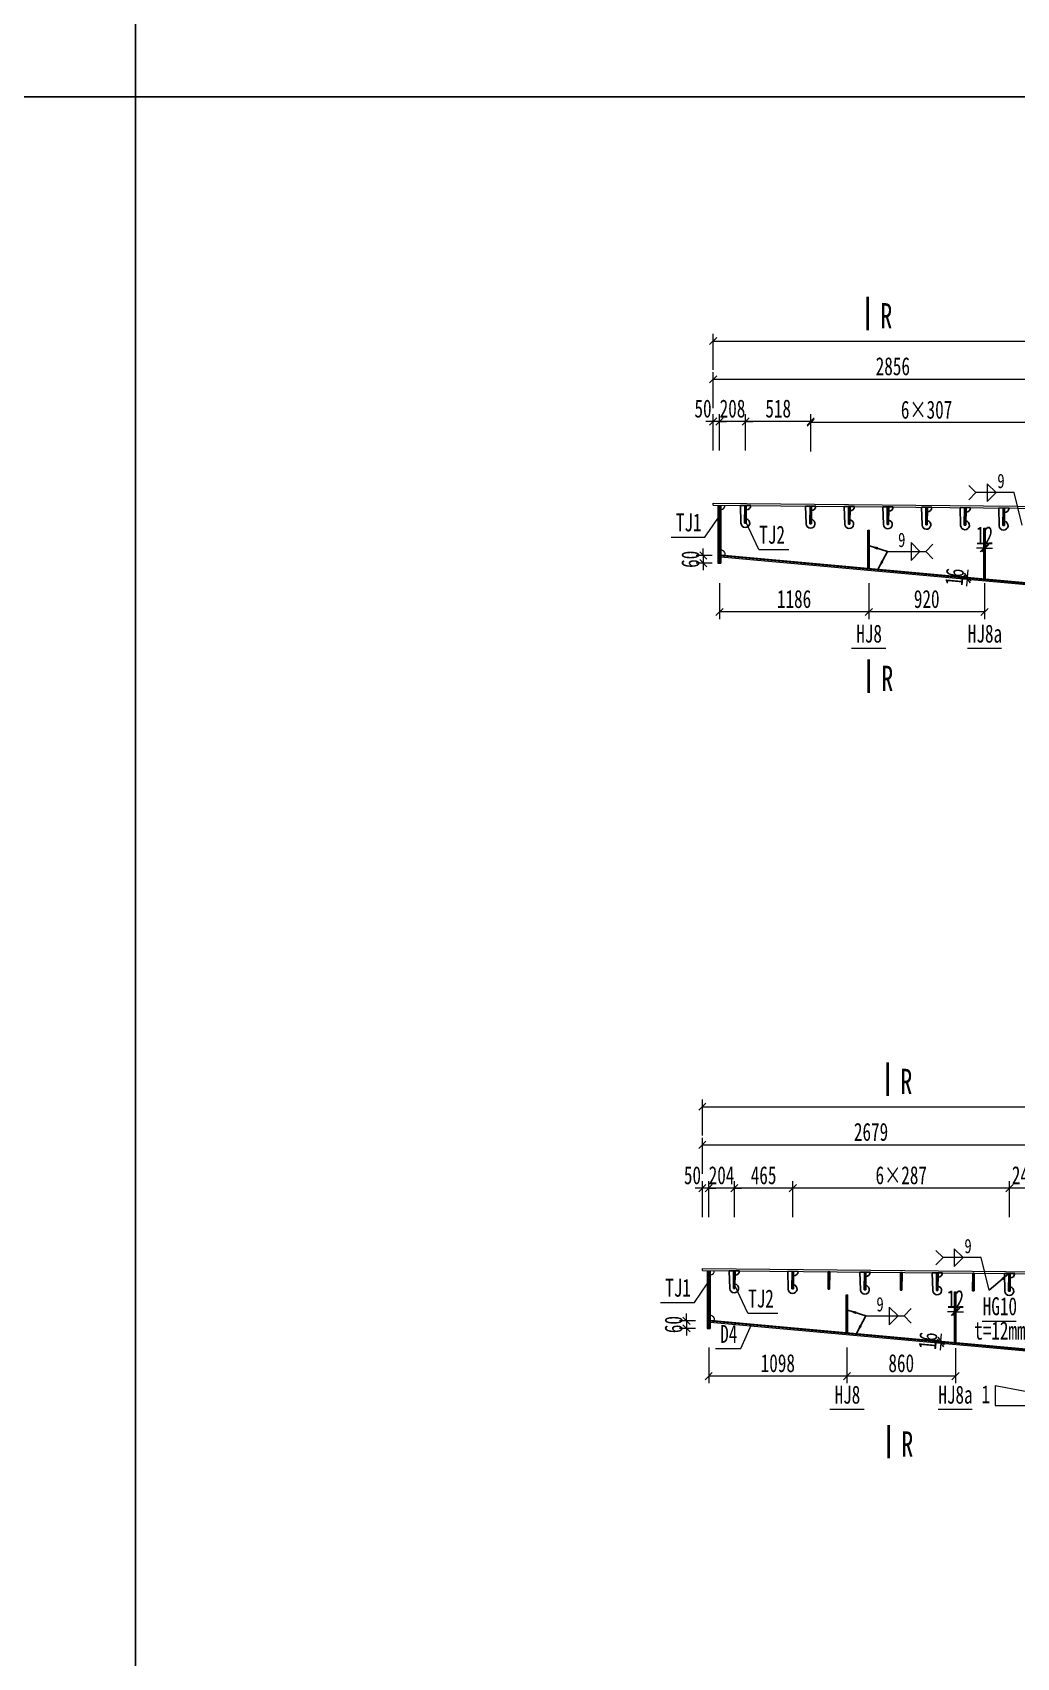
# Model space of a CAD drawing. Header units: millimetres. Extents: x -89049 to 410567, y -307459 to -100425.
# Drawn here: x 123748 to 131561, y -151024 to -138123 of the extents above; entities that cross this region are included whole.
import ezdxf
from ezdxf.enums import TextEntityAlignment as Align

# ---------------------------------------------------------------- set-up
doc = ezdxf.new("R2010")
doc.units = ezdxf.units.MM
doc.layers.get('Defpoints').update_dxf_attribs({"color": 8})
for name, color, linetype, lineweight in [('Dim', 4, 'Continuous', 15), ('文字', 7, 'Continuous', 15), ('粗线', 3, 'Continuous', 35), ('细实线', 4, 'Continuous', 15), ('钢板粗线', 1, 'Continuous', 25), ('钢板细线', 6, 'Continuous', 15)]:
    doc.layers.add(name, color=color, linetype=linetype, lineweight=lineweight)
doc.layers.add('Text', color=4, linetype='Continuous')
doc.styles.add('111', font='', dxfattribs={"width": 0.7})
doc.styles.add('BM_Dim', font='', dxfattribs={"width": 0.85})
doc.styles.add('SMEDI', font='', dxfattribs={"width": 0.75})
doc.styles.get("Standard").update_dxf_attribs({"font": ''})
doc.styles.get('111').set_extended_font_data('仿宋_GB2312')
doc.styles.get('BM_Dim').set_extended_font_data('仿宋_GB2312')
doc.styles.get('SMEDI').set_extended_font_data('仿宋_GB2312')
doc.styles.get('Standard').set_extended_font_data('仿宋_GB2312')
doc.dimstyles.new('200', dxfattribs={"dimscale": 0, "dimtxt": 2.5, "dimasz": 1, "dimexe": 1, "dimexo": 1, "dimgap": 0.6, "dimtad": 1, "dimdec": 0, "dimdsep": 46, "dimtxsty": '111', "dimblk": 'OBLIQUE', "dimcen": 0, "dimclrd": 4, "dimclre": 4, "dimclrt": 4, "dimadec": 1, "dimazin": 2, "dimtfac": 1, "dimtdec": 0, "dimtix": 1, "dimtmove": 2, "dimatfit": 3, "dimfxl": 4, "dimfxlon": 1, "dimtolj": 1, "dimlwd": -1, "dimlwe": -1, "dimarcsym": 0})
doc.dimstyles.new('MSteel_1.0_1.0', dxfattribs={"dimtxt": 3, "dimasz": 1.2, "dimexe": 1, "dimexo": 1, "dimgap": 1, "dimtad": 3, "dimtoh": 1, "dimdec": 0, "dimzin": 0, "dimdsep": 46, "dimtxsty": 'Standard', "dimblk": 'ARCHTICK', "dimcen": 0.09, "dimclrd": 3, "dimclre": 3, "dimadec": 0, "dimazin": 0, "dimtfac": 1, "dimtdec": 4, "dimtofl": 0, "dimtmove": 0, "dimatfit": 3, "dimfxl": 1, "dimtolj": 1, "dimtzin": 0, "dimarcsym": 0})

# ---------------------------------------------------------------- blocks, each defined once
blk = doc.blocks.new('_Oblique')
at = {"color": 0, "linetype": 'ByBlock', "lineweight": -2}
blk.add_line((-0.5, -0.5), (0.5, 0.5), dxfattribs=at)
blk = doc.blocks.new('*D3224')
at = {"layer": 'Defpoints', "color": 0, "transparency": 16777216}
for p in [(132007, -140876), (129152, -141867), (132007, -141852)]:
    blk.add_point(p, dxfattribs=at)
at = {"layer": '细实线', "color": 4, "transparency": 16777216}
for p, q in [((129152, -141104), (129152, -140819)), ((129152, -140876), (132007, -140876)), ((132007, -141104), (132007, -140819))]:
    blk.add_line(p, q, dxfattribs=at)
at = {"layer": '细实线', "color": 4, "transparency": 16777216, "xscale": 57.14285714285715, "yscale": 57.14285714285715, "zscale": 57.14285714285715, "rotation": 180}
blk.add_blockref('_Oblique', (129152, -140876), dxfattribs=at)
at = {"layer": '细实线', "color": 4, "transparency": 16777216, "xscale": 57.14285714285715, "yscale": 57.14285714285715, "zscale": 57.14285714285715}
blk.add_blockref('_Oblique', (132007, -140876), dxfattribs=at)
at = {"layer": '细实线', "color": 4, "transparency": 16777216, "insert": (130579, -140773), "char_height": 142.9, "attachment_point": 5, "style": '111'}
blk.add_mtext('\\A1;2856', dxfattribs=at)
blk = doc.blocks.new('*D3226')
at = {"layer": 'Defpoints', "color": 0, "transparency": 16777216}
for p in [(130388, -142375), (131307, -142311), (130388, -142723)]:
    blk.add_point(p, dxfattribs=at)
at = {"layer": '细实线', "color": 4, "transparency": 16777216}
for p, q in [((130388, -142494), (130388, -142780)), ((131307, -142494), (131307, -142780)), ((131307, -142723), (130388, -142723))]:
    blk.add_line(p, q, dxfattribs=at)
at = {"layer": '细实线', "color": 4, "transparency": 16777216, "xscale": 57.14285714285715, "yscale": 57.14285714285715, "zscale": 57.14285714285715, "rotation": 180}
blk.add_blockref('_Oblique', (130388, -142723), dxfattribs=at)
at = {"layer": '细实线', "color": 4, "transparency": 16777216, "xscale": 57.14285714285715, "yscale": 57.14285714285715, "zscale": 57.14285714285715}
blk.add_blockref('_Oblique', (131307, -142723), dxfattribs=at)
at = {"layer": '细实线', "color": 4, "transparency": 16777216, "insert": (130848, -142621), "char_height": 142.9, "attachment_point": 5, "style": '111'}
blk.add_mtext('\\A1;920', dxfattribs=at)
blk = doc.blocks.new('_ArchTick')
at = {"color": 0, "linetype": 'ByBlock', "const_width": 0.15}
blk.add_lwpolyline([(-0.5, -0.5), (0.5, 0.5)], dxfattribs=at)
blk = doc.blocks.new('角焊缝1')
at = {"layer": 'Dim'}
blk.add_line((-3101.17, 370.22), (-3106.48, 370.22), dxfattribs=at)
blk.add_lwpolyline([(-3107.48, 369.22), (-3106.48, 370.22), (-3107.48, 371.22)], dxfattribs=at)
blk.add_lwpolyline([(-3104.91, 371.45), (-3104.91, 368.99), (-3103.68, 370.22)], close=True, dxfattribs=at)
blk = doc.blocks.new('角焊缝2')
at = {"layer": 'Dim'}
blk.add_line((-3138.01, 370.22), (-3132.7, 370.22), dxfattribs=at)
blk.add_lwpolyline([(-3134.75, 371.45), (-3134.75, 368.99), (-3133.52, 370.22)], close=True, dxfattribs=at)
blk.add_lwpolyline([(-3131.7, 369.22), (-3132.7, 370.22), (-3131.7, 371.22)], dxfattribs=at)
blk = doc.blocks.new('*D3230')
at = {"layer": 'Defpoints', "color": 0, "transparency": 16777216}
for p in [(129202, -142275), (129074, -142335), (129202, -142335)]:
    blk.add_point(p, dxfattribs=at)
at = {"layer": '细实线', "color": 4, "transparency": 16777216}
for p, q in [((129144, -142275), (129017, -142275)), ((129074, -142275), (129074, -142218)), ((129074, -142275), (129074, -142335)), ((129144, -142335), (129017, -142335)), ((129074, -142335), (129074, -142392))]:
    blk.add_line(p, q, dxfattribs=at)
at = {"layer": '细实线', "color": 4, "transparency": 16777216, "xscale": 57.14285714285715, "yscale": 57.14285714285715, "zscale": 57.14285714285715}
for p, rotation in [((129074, -142275), 270), ((129074, -142335), 90)]:
    blk.add_blockref('_Oblique', p, dxfattribs=dict(at, rotation=rotation))
at = {"layer": '细实线', "color": 4, "transparency": 16777216, "insert": (128972, -142305), "char_height": 142.9, "attachment_point": 5, "rotation": 90, "style": '111'}
blk.add_mtext('\\A1;60', dxfattribs=at)
blk = doc.blocks.new('12-140加劲 有过焊孔')
at = {"layer": 'Defpoints'}
blk.add_line((0, 0), (0, 140), dxfattribs=at)
at = {"layer": '钢板粗线', "color": 7}
for p, q in [((-6, 0), (-6, 140)), ((-6, 140), (6, 140)), ((6, 0), (6, 140)), ((41, 0), (35, 141)), ((-41, 0), (41, 0))]:
    blk.add_line(p, q, dxfattribs=at)
for centre, start, end in [((0, 140), 2.441, 260.1291), ((-6, 0), 90, 180)]:
    blk.add_arc(centre, 35, start, end, dxfattribs=at)
blk = doc.blocks.new('*D3236')
at = {"layer": 'Defpoints', "color": 0, "transparency": 16777216}
for p in [(131170, -142462), (131201, -142465), (131203, -142449)]:
    blk.add_point(p, dxfattribs=at)
at = {"layer": '细实线', "color": 4, "transparency": 16777216}
for p, q in [((131172, -142446), (131177, -142389)), ((131170, -142462), (131114, -142457)), ((131172, -142446), (131115, -142441)), ((131170, -142462), (131165, -142519)), ((131172, -142446), (131170, -142462))]:
    blk.add_line(p, q, dxfattribs=at)
at = {"layer": '细实线', "color": 4, "transparency": 16777216, "xscale": 57.14285714285715, "yscale": 57.14285714285715, "zscale": 57.14285714285715}
for p, rotation in [((131170, -142462), 84.79551855728839), ((131172, -142446), 264.7955185572884)]:
    blk.add_blockref('_Oblique', p, dxfattribs=dict(at, rotation=rotation))
at = {"layer": '细实线', "color": 4, "transparency": 16777216, "insert": (131069, -142445), "char_height": 142.9, "attachment_point": 5, "rotation": 84.7955, "style": '111'}
blk.add_mtext('\\A1;16', dxfattribs=at)
blk = doc.blocks.new('*D3293')
at = {"layer": 'Defpoints', "color": 0, "transparency": 16777216}
for p in [(129152, -141211), (129152, -141855), (129202, -141875)]:
    blk.add_point(p, dxfattribs=at)
at = {"layer": '细实线', "color": 4, "transparency": 16777216}
for p, q in [((129152, -141211), (129094, -141211)), ((129152, -141440), (129152, -141154)), ((129202, -141211), (129152, -141211)), ((129202, -141440), (129202, -141154)), ((129202, -141211), (129259, -141211))]:
    blk.add_line(p, q, dxfattribs=at)
at = {"layer": '细实线', "color": 4, "transparency": 16777216, "xscale": 57.14285714285715, "yscale": 57.14285714285715, "zscale": 57.14285714285715}
blk.add_blockref('_Oblique', (129152, -141211), dxfattribs=at)
at = {"layer": '细实线', "color": 4, "transparency": 16777216, "xscale": 57.14285714285715, "yscale": 57.14285714285715, "zscale": 57.14285714285715, "rotation": 180}
blk.add_blockref('_Oblique', (129202, -141211), dxfattribs=at)
at = {"layer": '细实线', "color": 4, "transparency": 16777216, "insert": (129072, -141109), "char_height": 142.9, "attachment_point": 5, "style": '111'}
blk.add_mtext('\\A1;50', dxfattribs=at)
blk = doc.blocks.new('*D3294')
at = {"layer": 'Defpoints', "color": 0, "transparency": 16777216}
for p in [(129927, -141220), (131767, -141746), (129927, -141873)]:
    blk.add_point(p, dxfattribs=at)
at = {"layer": '细实线', "color": 4, "transparency": 16777216}
for p, q in [((129927, -141448), (129927, -141163)), ((131767, -141220), (129927, -141220)), ((131767, -141448), (131767, -141163))]:
    blk.add_line(p, q, dxfattribs=at)
at = {"layer": '细实线', "color": 4, "transparency": 16777216, "xscale": 57.14285714285715, "yscale": 57.14285714285715, "zscale": 57.14285714285715, "rotation": 180}
blk.add_blockref('_Oblique', (129927, -141220), dxfattribs=at)
at = {"layer": '细实线', "color": 4, "transparency": 16777216, "xscale": 57.14285714285715, "yscale": 57.14285714285715, "zscale": 57.14285714285715}
blk.add_blockref('_Oblique', (131767, -141220), dxfattribs=at)
at = {"layer": '细实线', "color": 4, "transparency": 16777216, "insert": (130847, -141118), "char_height": 142.9, "attachment_point": 5, "style": '111'}
blk.add_mtext('\\A1;6×307', dxfattribs=at)
blk = doc.blocks.new('*D3295')
at = {"layer": 'Defpoints', "color": 0, "transparency": 16777216}
for p in [(129202, -141211), (129410, -141580), (129202, -141911)]:
    blk.add_point(p, dxfattribs=at)
at = {"layer": '细实线', "color": 4, "transparency": 16777216}
for p, q in [((129202, -141211), (129144, -141211)), ((129202, -141440), (129202, -141154)), ((129410, -141211), (129202, -141211)), ((129410, -141440), (129410, -141154)), ((129410, -141211), (129467, -141211))]:
    blk.add_line(p, q, dxfattribs=at)
at = {"layer": '细实线', "color": 4, "transparency": 16777216, "xscale": 57.14285714285715, "yscale": 57.14285714285715, "zscale": 57.14285714285715}
blk.add_blockref('_Oblique', (129202, -141211), dxfattribs=at)
at = {"layer": '细实线', "color": 4, "transparency": 16777216, "xscale": 57.14285714285715, "yscale": 57.14285714285715, "zscale": 57.14285714285715, "rotation": 180}
blk.add_blockref('_Oblique', (129410, -141211), dxfattribs=at)
at = {"layer": '细实线', "color": 4, "transparency": 16777216, "insert": (129306, -141109), "char_height": 142.9, "attachment_point": 5, "style": '111'}
blk.add_mtext('\\A1;208', dxfattribs=at)
blk = doc.blocks.new('*D3298')
at = {"layer": 'Defpoints', "color": 0, "transparency": 16777216}
for p in [(129410, -141211), (129927, -141646), (129410, -141911)]:
    blk.add_point(p, dxfattribs=at)
at = {"layer": '细实线', "color": 4, "transparency": 16777216}
for p, q in [((129410, -141440), (129410, -141154)), ((129927, -141211), (129410, -141211)), ((129927, -141440), (129927, -141154))]:
    blk.add_line(p, q, dxfattribs=at)
at = {"layer": '细实线', "color": 4, "transparency": 16777216, "xscale": 57.14285714285715, "yscale": 57.14285714285715, "zscale": 57.14285714285715, "rotation": 180}
blk.add_blockref('_Oblique', (129410, -141211), dxfattribs=at)
at = {"layer": '细实线', "color": 4, "transparency": 16777216, "xscale": 57.14285714285715, "yscale": 57.14285714285715, "zscale": 57.14285714285715}
blk.add_blockref('_Oblique', (129927, -141211), dxfattribs=at)
at = {"layer": '细实线', "color": 4, "transparency": 16777216, "insert": (129669, -141109), "char_height": 142.9, "attachment_point": 5, "style": '111'}
blk.add_mtext('\\A1;518', dxfattribs=at)
blk = doc.blocks.new('*D3299')
at = {"layer": 'Defpoints', "color": 0, "transparency": 16777216}
for p in [(131301, -142249), (131313, -142216), (131313, -142249)]:
    blk.add_point(p, dxfattribs=at)
at = {"layer": '细实线', "color": 4, "transparency": 16777216}
for p, q in [((131301, -142216), (131301, -142159)), ((131313, -142216), (131313, -142159)), ((131301, -142216), (131244, -142216)), ((131301, -142216), (131313, -142216)), ((131313, -142216), (131371, -142216))]:
    blk.add_line(p, q, dxfattribs=at)
at = {"layer": '细实线', "color": 4, "transparency": 16777216, "xscale": 57.14285714285715, "yscale": 57.14285714285715, "zscale": 57.14285714285715}
blk.add_blockref('_Oblique', (131301, -142216), dxfattribs=at)
at = {"layer": '细实线', "color": 4, "transparency": 16777216, "xscale": 57.14285714285715, "yscale": 57.14285714285715, "zscale": 57.14285714285715, "rotation": 180}
blk.add_blockref('_Oblique', (131313, -142216), dxfattribs=at)
at = {"layer": '细实线', "color": 4, "transparency": 16777216, "insert": (131307, -142115), "char_height": 142.9, "attachment_point": 5, "style": '111'}
blk.add_mtext('\\A1;12', dxfattribs=at)
blk = doc.blocks.new('*D3300')
at = {"layer": 'Defpoints', "color": 0, "transparency": 16777216}
for p in [(129202, -142327), (130388, -142311), (129202, -142723)]:
    blk.add_point(p, dxfattribs=at)
at = {"layer": '细实线', "color": 4, "transparency": 16777216}
for p, q in [((129202, -142494), (129202, -142780)), ((130388, -142494), (130388, -142780)), ((130388, -142723), (129202, -142723))]:
    blk.add_line(p, q, dxfattribs=at)
at = {"layer": '细实线', "color": 4, "transparency": 16777216, "xscale": 57.14285714285715, "yscale": 57.14285714285715, "zscale": 57.14285714285715, "rotation": 180}
blk.add_blockref('_Oblique', (129202, -142723), dxfattribs=at)
at = {"layer": '细实线', "color": 4, "transparency": 16777216, "xscale": 57.14285714285715, "yscale": 57.14285714285715, "zscale": 57.14285714285715}
blk.add_blockref('_Oblique', (130388, -142723), dxfattribs=at)
at = {"layer": '细实线', "color": 4, "transparency": 16777216, "insert": (129795, -142621), "char_height": 142.9, "attachment_point": 5, "style": '111'}
blk.add_mtext('\\A1;1186', dxfattribs=at)
blk = doc.blocks.new('*D3301')
at = {"layer": 'Defpoints', "color": 0, "transparency": 16777216}
for p in [(141404, -140572), (141404, -141573), (129152, -141867)]:
    blk.add_point(p, dxfattribs=at)
at = {"layer": '细实线', "color": 4, "transparency": 16777216}
for p, q in [((129152, -140801), (129152, -140515)), ((129152, -140572), (141404, -140572)), ((141404, -140801), (141404, -140515))]:
    blk.add_line(p, q, dxfattribs=at)
at = {"layer": '细实线', "color": 4, "transparency": 16777216, "xscale": 57.14285714285715, "yscale": 57.14285714285715, "zscale": 57.14285714285715, "rotation": 180}
blk.add_blockref('_Oblique', (129152, -140572), dxfattribs=at)
at = {"layer": '细实线', "color": 4, "transparency": 16777216, "xscale": 57.14285714285715, "yscale": 57.14285714285715, "zscale": 57.14285714285715}
blk.add_blockref('_Oblique', (141404, -140572), dxfattribs=at)
at = {"layer": '细实线', "color": 4, "transparency": 16777216, "insert": (135278, -140471), "char_height": 142.9, "attachment_point": 5, "style": '111'}
blk.add_mtext('\\A1;12252', dxfattribs=at)
blk = doc.blocks.new('*D3307')
at = {"layer": 'Defpoints', "color": 0, "transparency": 16777216}
for p in [(131746, -146954), (129067, -147942), (131746, -147962)]:
    blk.add_point(p, dxfattribs=at)
at = {"layer": '细实线', "color": 4, "transparency": 16777216}
for p, q in [((129067, -147183), (129067, -146897)), ((131746, -147183), (131746, -146897)), ((129067, -146954), (131746, -146954))]:
    blk.add_line(p, q, dxfattribs=at)
at = {"layer": '细实线', "color": 4, "transparency": 16777216, "xscale": 57.14285714285715, "yscale": 57.14285714285715, "zscale": 57.14285714285715, "rotation": 180}
blk.add_blockref('_Oblique', (129067, -146954), dxfattribs=at)
at = {"layer": '细实线', "color": 4, "transparency": 16777216, "xscale": 57.14285714285715, "yscale": 57.14285714285715, "zscale": 57.14285714285715}
blk.add_blockref('_Oblique', (131746, -146954), dxfattribs=at)
at = {"layer": '细实线', "color": 4, "transparency": 16777216, "insert": (130406, -146852), "char_height": 142.9, "attachment_point": 5, "style": '111'}
blk.add_mtext('\\A1;2679', dxfattribs=at)
blk = doc.blocks.new('*D3309')
at = {"layer": 'Defpoints', "color": 0, "transparency": 16777216}
for p in [(130215, -148426), (131076, -148511), (130215, -148790)]:
    blk.add_point(p, dxfattribs=at)
at = {"layer": '细实线', "color": 4, "transparency": 16777216}
for p, q in [((130215, -148562), (130215, -148847)), ((131076, -148568), (131076, -148847)), ((131076, -148790), (130215, -148790))]:
    blk.add_line(p, q, dxfattribs=at)
at = {"layer": '细实线', "color": 4, "transparency": 16777216, "xscale": 57.14285714285715, "yscale": 57.14285714285715, "zscale": 57.14285714285715, "rotation": 180}
blk.add_blockref('_Oblique', (130215, -148790), dxfattribs=at)
at = {"layer": '细实线', "color": 4, "transparency": 16777216, "xscale": 57.14285714285715, "yscale": 57.14285714285715, "zscale": 57.14285714285715}
blk.add_blockref('_Oblique', (131076, -148790), dxfattribs=at)
at = {"layer": '细实线', "color": 4, "transparency": 16777216, "insert": (130646, -148688), "char_height": 142.9, "attachment_point": 5, "style": '111'}
blk.add_mtext('\\A1;860', dxfattribs=at)
blk = doc.blocks.new('*D3313')
at = {"layer": 'Defpoints', "color": 0, "transparency": 16777216}
for p in [(129068, -148351), (128941, -148411), (129068, -148411)]:
    blk.add_point(p, dxfattribs=at)
at = {"layer": '细实线', "color": 4, "transparency": 16777216}
for p, q in [((129011, -148351), (128884, -148351)), ((128941, -148351), (128941, -148294)), ((128941, -148351), (128941, -148411)), ((129011, -148411), (128884, -148411)), ((128941, -148411), (128941, -148468))]:
    blk.add_line(p, q, dxfattribs=at)
at = {"layer": '细实线', "color": 4, "transparency": 16777216, "xscale": 57.14285714285715, "yscale": 57.14285714285715, "zscale": 57.14285714285715}
for p, rotation in [((128941, -148351), 270), ((128941, -148411), 90)]:
    blk.add_blockref('_Oblique', p, dxfattribs=dict(at, rotation=rotation))
at = {"layer": '细实线', "color": 4, "transparency": 16777216, "insert": (128839, -148381), "char_height": 142.9, "attachment_point": 5, "rotation": 90, "style": '111'}
blk.add_mtext('\\A1;60', dxfattribs=at)
blk = doc.blocks.new('*D3319')
at = {"layer": 'Defpoints', "color": 0, "transparency": 16777216}
for p in [(130959, -148527), (130990, -148530), (130992, -148514)]:
    blk.add_point(p, dxfattribs=at)
at = {"layer": '细实线', "color": 4, "transparency": 16777216}
for p, q in [((130961, -148512), (130966, -148455)), ((130959, -148527), (130902, -148522)), ((130961, -148512), (130904, -148506)), ((130959, -148527), (130954, -148584)), ((130961, -148512), (130959, -148527))]:
    blk.add_line(p, q, dxfattribs=at)
at = {"layer": '细实线', "color": 4, "transparency": 16777216, "xscale": 57.14285714285715, "yscale": 57.14285714285715, "zscale": 57.14285714285715}
for p, rotation in [((130959, -148527), 84.79551855728839), ((130961, -148512), 264.7955185572884)]:
    blk.add_blockref('_Oblique', p, dxfattribs=dict(at, rotation=rotation))
at = {"layer": '细实线', "color": 4, "transparency": 16777216, "insert": (130858, -148510), "char_height": 142.9, "attachment_point": 5, "rotation": 84.7955, "style": '111'}
blk.add_mtext('\\A1;16', dxfattribs=at)
blk = doc.blocks.new('*D3373')
at = {"layer": 'Defpoints', "color": 0, "transparency": 16777216}
for p in [(131506, -147298), (131506, -147978), (131746, -147965)]:
    blk.add_point(p, dxfattribs=at)
at = {"layer": '细实线', "color": 4, "transparency": 16777216}
for p, q in [((131506, -147298), (131449, -147298)), ((131506, -147527), (131506, -147241)), ((131746, -147298), (131506, -147298)), ((131746, -147527), (131746, -147241)), ((131746, -147298), (131803, -147298))]:
    blk.add_line(p, q, dxfattribs=at)
at = {"layer": '细实线', "color": 4, "transparency": 16777216, "xscale": 57.14285714285715, "yscale": 57.14285714285715, "zscale": 57.14285714285715}
blk.add_blockref('_Oblique', (131506, -147298), dxfattribs=at)
at = {"layer": '细实线', "color": 4, "transparency": 16777216, "xscale": 57.14285714285715, "yscale": 57.14285714285715, "zscale": 57.14285714285715, "rotation": 180}
blk.add_blockref('_Oblique', (131746, -147298), dxfattribs=at)
at = {"layer": '细实线', "color": 4, "transparency": 16777216, "insert": (131626, -147196), "char_height": 142.9, "attachment_point": 5, "style": '111'}
blk.add_mtext('\\A1;240', dxfattribs=at)
blk = doc.blocks.new('*D3375')
at = {"layer": 'Defpoints', "color": 0, "transparency": 16777216}
for p in [(129067, -147298), (129067, -147942), (129117, -147962)]:
    blk.add_point(p, dxfattribs=at)
at = {"layer": '细实线', "color": 4, "transparency": 16777216}
for p, q in [((129067, -147298), (129010, -147298)), ((129067, -147527), (129067, -147241)), ((129117, -147298), (129067, -147298)), ((129117, -147527), (129117, -147241)), ((129117, -147298), (129174, -147298))]:
    blk.add_line(p, q, dxfattribs=at)
at = {"layer": '细实线', "color": 4, "transparency": 16777216, "xscale": 57.14285714285715, "yscale": 57.14285714285715, "zscale": 57.14285714285715}
blk.add_blockref('_Oblique', (129067, -147298), dxfattribs=at)
at = {"layer": '细实线', "color": 4, "transparency": 16777216, "xscale": 57.14285714285715, "yscale": 57.14285714285715, "zscale": 57.14285714285715, "rotation": 180}
blk.add_blockref('_Oblique', (129117, -147298), dxfattribs=at)
at = {"layer": '细实线', "color": 4, "transparency": 16777216, "insert": (128988, -147196), "char_height": 142.9, "attachment_point": 5, "style": '111'}
blk.add_mtext('\\A1;50', dxfattribs=at)
blk = doc.blocks.new('*D3376')
at = {"layer": 'Defpoints', "color": 0, "transparency": 16777216}
for p in [(129785, -147298), (129785, -147849), (131506, -147768)]:
    blk.add_point(p, dxfattribs=at)
at = {"layer": '细实线', "color": 4, "transparency": 16777216}
for p, q in [((129785, -147527), (129785, -147241)), ((131506, -147298), (129785, -147298)), ((131506, -147527), (131506, -147241))]:
    blk.add_line(p, q, dxfattribs=at)
at = {"layer": '细实线', "color": 4, "transparency": 16777216, "xscale": 57.14285714285715, "yscale": 57.14285714285715, "zscale": 57.14285714285715, "rotation": 180}
blk.add_blockref('_Oblique', (129785, -147298), dxfattribs=at)
at = {"layer": '细实线', "color": 4, "transparency": 16777216, "xscale": 57.14285714285715, "yscale": 57.14285714285715, "zscale": 57.14285714285715}
blk.add_blockref('_Oblique', (131506, -147298), dxfattribs=at)
at = {"layer": '细实线', "color": 4, "transparency": 16777216, "insert": (130646, -147196), "char_height": 142.9, "attachment_point": 5, "style": '111'}
blk.add_mtext('\\A1;6×287', dxfattribs=at)
blk = doc.blocks.new('*D3377')
at = {"layer": 'Defpoints', "color": 0, "transparency": 16777216}
for p in [(129117, -147298), (129321, -147667), (129117, -147970)]:
    blk.add_point(p, dxfattribs=at)
at = {"layer": '细实线', "color": 4, "transparency": 16777216}
for p, q in [((129117, -147298), (129060, -147298)), ((129117, -147527), (129117, -147241)), ((129321, -147298), (129117, -147298)), ((129321, -147527), (129321, -147241)), ((129321, -147298), (129378, -147298))]:
    blk.add_line(p, q, dxfattribs=at)
at = {"layer": '细实线', "color": 4, "transparency": 16777216, "xscale": 57.14285714285715, "yscale": 57.14285714285715, "zscale": 57.14285714285715}
blk.add_blockref('_Oblique', (129117, -147298), dxfattribs=at)
at = {"layer": '细实线', "color": 4, "transparency": 16777216, "xscale": 57.14285714285715, "yscale": 57.14285714285715, "zscale": 57.14285714285715, "rotation": 180}
blk.add_blockref('_Oblique', (129321, -147298), dxfattribs=at)
at = {"layer": '细实线', "color": 4, "transparency": 16777216, "insert": (129219, -147196), "char_height": 142.9, "attachment_point": 5, "style": '111'}
blk.add_mtext('\\A1;204', dxfattribs=at)
blk = doc.blocks.new('*D3380')
at = {"layer": 'Defpoints', "color": 0, "transparency": 16777216}
for p in [(129321, -147298), (129321, -147783), (129785, -147733)]:
    blk.add_point(p, dxfattribs=at)
at = {"layer": '细实线', "color": 4, "transparency": 16777216}
for p, q in [((129321, -147527), (129321, -147241)), ((129785, -147298), (129321, -147298)), ((129785, -147527), (129785, -147241))]:
    blk.add_line(p, q, dxfattribs=at)
at = {"layer": '细实线', "color": 4, "transparency": 16777216, "xscale": 57.14285714285715, "yscale": 57.14285714285715, "zscale": 57.14285714285715, "rotation": 180}
blk.add_blockref('_Oblique', (129321, -147298), dxfattribs=at)
at = {"layer": '细实线', "color": 4, "transparency": 16777216, "xscale": 57.14285714285715, "yscale": 57.14285714285715, "zscale": 57.14285714285715}
blk.add_blockref('_Oblique', (129785, -147298), dxfattribs=at)
at = {"layer": '细实线', "color": 4, "transparency": 16777216, "insert": (129553, -147196), "char_height": 142.9, "attachment_point": 5, "style": '111'}
blk.add_mtext('\\A1;465', dxfattribs=at)
blk = doc.blocks.new('*D3381')
at = {"layer": 'Defpoints', "color": 0, "transparency": 16777216}
for p in [(131070, -148313), (131082, -148279), (131082, -148313)]:
    blk.add_point(p, dxfattribs=at)
at = {"layer": '细实线', "color": 4, "transparency": 16777216}
for p, q in [((131070, -148279), (131070, -148222)), ((131082, -148279), (131082, -148222)), ((131070, -148279), (131012, -148279)), ((131070, -148279), (131082, -148279)), ((131082, -148279), (131139, -148279))]:
    blk.add_line(p, q, dxfattribs=at)
at = {"layer": '细实线', "color": 4, "transparency": 16777216, "xscale": 57.14285714285715, "yscale": 57.14285714285715, "zscale": 57.14285714285715}
blk.add_blockref('_Oblique', (131070, -148279), dxfattribs=at)
at = {"layer": '细实线', "color": 4, "transparency": 16777216, "xscale": 57.14285714285715, "yscale": 57.14285714285715, "zscale": 57.14285714285715, "rotation": 180}
blk.add_blockref('_Oblique', (131082, -148279), dxfattribs=at)
at = {"layer": '细实线', "color": 4, "transparency": 16777216, "insert": (131076, -148178), "char_height": 142.9, "attachment_point": 5, "style": '111'}
blk.add_mtext('\\A1;12', dxfattribs=at)
blk = doc.blocks.new('*D3382')
at = {"layer": 'Defpoints', "color": 0, "transparency": 16777216}
for p in [(129117, -148404), (130215, -148378), (129117, -148790)]:
    blk.add_point(p, dxfattribs=at)
at = {"layer": '细实线', "color": 4, "transparency": 16777216}
for p, q in [((129117, -148562), (129117, -148847)), ((130215, -148562), (130215, -148847)), ((130215, -148790), (129117, -148790))]:
    blk.add_line(p, q, dxfattribs=at)
at = {"layer": '细实线', "color": 4, "transparency": 16777216, "xscale": 57.14285714285715, "yscale": 57.14285714285715, "zscale": 57.14285714285715, "rotation": 180}
blk.add_blockref('_Oblique', (129117, -148790), dxfattribs=at)
at = {"layer": '细实线', "color": 4, "transparency": 16777216, "xscale": 57.14285714285715, "yscale": 57.14285714285715, "zscale": 57.14285714285715}
blk.add_blockref('_Oblique', (130215, -148790), dxfattribs=at)
at = {"layer": '细实线', "color": 4, "transparency": 16777216, "insert": (129666, -148688), "char_height": 142.9, "attachment_point": 5, "style": '111'}
blk.add_mtext('\\A1;1098', dxfattribs=at)
blk = doc.blocks.new('*D3383')
at = {"layer": 'Defpoints', "color": 0, "transparency": 16777216}
for p in [(141563, -146651), (141563, -147652), (129067, -147942)]:
    blk.add_point(p, dxfattribs=at)
at = {"layer": '细实线', "color": 4, "transparency": 16777216}
for p, q in [((129067, -146879), (129067, -146594)), ((129067, -146651), (141563, -146651)), ((141563, -146879), (141563, -146594))]:
    blk.add_line(p, q, dxfattribs=at)
at = {"layer": '细实线', "color": 4, "transparency": 16777216, "xscale": 57.14285714285715, "yscale": 57.14285714285715, "zscale": 57.14285714285715, "rotation": 180}
blk.add_blockref('_Oblique', (129067, -146651), dxfattribs=at)
at = {"layer": '细实线', "color": 4, "transparency": 16777216, "xscale": 57.14285714285715, "yscale": 57.14285714285715, "zscale": 57.14285714285715}
blk.add_blockref('_Oblique', (141563, -146651), dxfattribs=at)
at = {"layer": '细实线', "color": 4, "transparency": 16777216, "insert": (135315, -146549), "char_height": 142.9, "attachment_point": 5, "style": '111'}
blk.add_mtext('\\A1;12496', dxfattribs=at)
blk = doc.blocks.new('12-140加劲 无过焊孔')
at = {"layer": 'Defpoints'}
blk.add_line((38947, 32077), (38947, 32217), dxfattribs=at)
at = {"layer": '钢板粗线', "color": 7}
for p, q in [((38941, 32077), (38941, 32217)), ((38941, 32217), (38953, 32217)), ((38953, 32077), (38953, 32217)), ((38941, 32077), (38953, 32077))]:
    blk.add_line(p, q, dxfattribs=at)

msp = doc.modelspace()

# ---------------------------------------------------------------- linework, layer by layer
at = {"layer": 'Defpoints'}
for p, q in [((129201.6, -141875.3), (129201.6, -142335.3)), ((130387.6, -142374.9), (130387.6, -142074.9)), ((131307.5, -142458.7), (131307.5, -142058.7)), ((129201.6, -142275.3), (132664.5, -142590.7)), ((129117.2, -147951.6), (129117.2, -148411.6)), ((130215.5, -148443.6), (130215.5, -148143.6)), ((131075.6, -148522), (131075.6, -148122)), ((129117.2, -148351.6), (132388.6, -148649.6))]:
    msp.add_line(p, q, dxfattribs=at)
for points in [[(86066.6, -113054.1), (124566.6, -113054.1), (124566.6, -138634.1), (86066.6, -138634.1)], [(86066.6, -138634.1), (124566.6, -138634.1), (124566.6, -164214.1), (86066.6, -164214.1)], [(124566.6, -138634.1), (146566.6, -138634.1), (146566.6, -153251.3), (124566.6, -153251.3)]]:
    msp.add_lwpolyline(points, close=True, dxfattribs=at)
at = {"layer": '粗线'}
for p, q in [((130380.6, -140485.7), (130380.6, -140222.4)), ((130388.2, -143364.1), (130388.2, -143100.8)), ((130539.5, -146564.4), (130539.5, -146301.1)), ((130547.2, -149442.8), (130547.2, -149179.5))]:
    msp.add_line(p, q, dxfattribs=at)
at = {"layer": '细实线', "color": 8}
msp.add_line((131605.3, -142033.9), (131542.3, -141774.8), dxfattribs=at)
at = {"layer": '细实线'}
for p, q in [((129087.4, -142128.9), (129189.6, -141981.6)), ((129515.6, -142227), (129412.1, -142007.5)), ((128818.7, -142128.9), (129087.4, -142128.9)), ((129515.6, -142227), (129753.6, -142227)), ((130252.1, -143009.6), (130523, -143009.6)), ((131172, -143009.6), (131442.9, -143009.6)), ((131343.7, -148108.4), (131280.7, -147849.3)), ((129003, -148205.2), (129105.2, -148057.9)), ((129426.9, -148291.4), (129323.4, -148071.9)), ((128734.3, -148205.2), (129003, -148205.2)), ((129426.9, -148291.4), (129664.8, -148291.4)), ((131289.5, -148352.8), (131558.3, -148352.8)), ((129370.9, -148572), (129457.6, -148381.5)), ((129171.3, -148572), (129370.9, -148572)), ((131391.6, -148864.1), (132247.1, -149024.1)), ((131391.6, -148864.1), (131391.6, -149024.1)), ((130080, -149052.2), (130350.9, -149052.2)), ((130938, -149052.2), (131208.9, -149052.2)), ((131391.6, -149024.1), (132247.1, -149024.1))]:
    msp.add_line(p, q, dxfattribs=at)
at = {"layer": '钢板细线'}
for p, q in [((129151.6, -141874.8), (129151.6, -141858.8)), ((129189.6, -141875.2), (129189.6, -142335.3)), ((129213.6, -141875.4), (129213.6, -142335.3)), ((130381.6, -142374.4), (130381.6, -142074.9)), ((130381.6, -142074.9), (130393.6, -142074.9)), ((130393.6, -142375.5), (130393.6, -142074.9)), ((131301.5, -142458.2), (131301.5, -142058.7)), ((131301.5, -142058.7), (131313.5, -142058.7)), ((131313.5, -142459.3), (131313.5, -142058.7)), ((129213.6, -142268.4), (132635.7, -142580.1)), ((129213.6, -142284.4), (132651.8, -142597.6)), ((129189.6, -142335.3), (129213.6, -142335.3)), ((129067.2, -147951.1), (129067.2, -147935.1)), ((129105.2, -147951.5), (129105.2, -148411.6)), ((129129.2, -147951.7), (129129.2, -148411.6)), ((130209.5, -148443.1), (130209.5, -148143.6)), ((130209.5, -148143.6), (130221.5, -148143.6)), ((130221.5, -148444.2), (130221.5, -148143.6)), ((131069.6, -148521.4), (131069.6, -148122)), ((131069.6, -148122), (131081.6, -148122)), ((131081.6, -148522.5), (131081.6, -148122)), ((129129.2, -148344.7), (132359.7, -148638.9)), ((129129.2, -148360.7), (132375.9, -148656.5)), ((129105.2, -148411.6), (129129.2, -148411.6))]:
    msp.add_line(p, q, dxfattribs=at)
at = {"layer": '钢板细线', "elevation": 0}
for points in [[(129151.6, -141858.8), (137203.9, -141939.4), (142042, -141866.9)], [(129151.6, -141874.8), (137204, -141955.4), (142042, -141882.9)], [(129067.2, -147935.1), (137362.9, -148018.2), (142201, -147945.6)], [(129067.2, -147951.1), (137362.9, -148034.2), (142201, -147961.6)]]:
    msp.add_lwpolyline(points, dxfattribs=at)
at = {"layer": '钢板细线'}
for centre, start, end in [((129213.6, -141875.4), 270, 359.42629), ((129213.6, -142268), 354.79552, 90), ((129129.2, -147951.7), 270, 359.42629), ((129129.2, -148344.3), 354.79552, 90)]:
    msp.add_arc(centre, 35, start, end, dxfattribs=at)

# ---------------------------------------------------------------- block references
at = {"layer": '细实线', "color": 8, "xscale": 57.1428571428572, "yscale": 57.1428571428572, "zscale": 57.1428571428572}
for name, p in [('角焊缝1', (308752.3, -162930.4)), ('角焊缝2', (309851.9, -163398.4)), ('角焊缝1', (308490.7, -169004.9)), ('角焊缝2', (309679.8, -169467.1))]:
    msp.add_blockref(name, p, dxfattribs=at)
at = {"layer": '细实线'}
for name, p, rotation in [('12-140加劲 有过焊孔', (129409.8, -141877.4), 179.4262908401), ('12-140加劲 有过焊孔', (129927.4, -141882.6), 179.4262908401), ('12-140加劲 有过焊孔', (130234.1, -141885.6), 179.4262908401), ('12-140加劲 有过焊孔', (130540.7, -141888.7), 179.4262908401), ('12-140加劲 有过焊孔', (130847.3, -141891.8), 179.4262908401), ('12-140加劲 有过焊孔', (131154, -141894.9), 179.4262908401), ('12-140加劲 有过焊孔', (131460.6, -141897.9), 179.4262908401), ('12-140加劲 有过焊孔', (129320.8, -147953.6), 179.4262908401), ('12-140加劲 有过焊孔', (129785.4, -147958.3), 179.4262908401), ('12-140加劲 无过焊孔', (90805, -179786.3), 359.4262918047068), ('12-140加劲 有过焊孔', (130358.8, -147964), 179.4262908401), ('12-140加劲 无过焊孔', (91378.5, -179792.1), 359.4262918047068), ('12-140加劲 有过焊孔', (130932.2, -147969.8), 179.4262908401), ('12-140加劲 无过焊孔', (91951.9, -179797.8), 359.4262918047068), ('12-140加劲 有过焊孔', (131505.6, -147975.5), 179.4262908401)]:
    msp.add_blockref(name, p, dxfattribs=dict(at, rotation=rotation))

# ---------------------------------------------------------------- texts
at = {"layer": 'Text', "style": 'SMEDI', "width": 0.75}
for p in [(131408.7, -141682.8), (130620.6, -142150.8), (131147.1, -147757.3), (130448.5, -148219.5)]:
    msp.add_text('9', height=114.3, dxfattribs=at).set_placement(p, align=Align.MIDDLE_LEFT)
at = {"layer": '文字', "style": 'BM_Dim', "width": 0.7}
for p in [(130527.3, -140471.4), (130535, -143349.8), (130686.2, -146550.1), (130693.9, -149428.5)]:
    msp.add_text('R', height=200, dxfattribs=at).set_placement(p, align=Align.CENTER)
for s, height, p in [('TJ1', 142.86, (128958.2, -142125.9)), ('TJ2', 142.86, (129620.5, -142224)), ('HJ8', 142.86, (130390.5, -143009)), ('HJ8a', 142.86, (131310.4, -143009)), ('TJ1', 142.86, (128873.8, -148202.2)), ('TJ2', 142.86, (129531.8, -148288.3)), ('HG10', 142.86, (131429, -148349.7)), ('t=12mm', 142.86, (131429, -148542.6)), ('D4', 142.86, (129276.2, -148568.9)), ('HJ8', 142.86, (130218.5, -149051.5)), ('HJ8a', 142.86, (131076.4, -149051.5)), ('1', 142.9, (131316.6, -149048.2))]:
    msp.add_text(s, height=height, dxfattribs=at).set_placement(p, align=Align.BOTTOM_CENTER)

# ---------------------------------------------------------------- dimensions: what is measured, and where the dimension line sits
at = {"layer": '细实线'}
for base, p1, p2, override, picture, middle in [((141403.9, -140572), (129151.6, -141866.8), (141403.9, -141572.8), {"dimscale": 57.142857, "dimtxsty": '111', "dimblk": 'Oblique'}, '*D3301', (135277.7, -140471.3)), ((132007.1309, -140875.7057), (129151.5594, -141866.8072), (132007.1309, -141851.7237), {"dimscale": 57.142857, "dimtxsty": '111', "dimblk": 'Oblique'}, '*D3224', (130579.3452, -140773.4663)), ((129201.6, -141211.1), (129409.8, -141579.8), (129201.6, -141910.8), {"dimscale": 57.142857, "dimblk": 'Oblique'}, '*D3295', (129305.7, -141108.9)), ((129409.8, -141211.1), (129927.4, -141645.5), (129409.8, -141910.8), {"dimscale": 57.142857, "dimblk": 'Oblique'}, '*D3298', (129668.6, -141108.9)), ((129201.6, -142723), (130387.6, -142311), (129201.6, -142327.2), {"dimscale": 57.142857, "dimblk": 'Oblique'}, '*D3300', (129794.6, -142620.8)), ((130387.6, -142723), (131307.5, -142311), (130387.6, -142374.9), {"dimscale": 57.142857, "dimblk": 'Oblique'}, '*D3226', (130847.5, -142620.8)), ((141562.9, -146650.8), (129067.2, -147942.1), (141562.9, -147651.5), {"dimscale": 57.142857, "dimtxsty": '111', "dimblk": 'Oblique'}, '*D3383', (135315, -146548.5)), ((131745.6543, -146954.4377), (129067.1513, -147942.1245), (131745.6543, -147961.9228), {"dimscale": 57.142857, "dimtxsty": '111', "dimblk": 'Oblique'}, '*D3307', (130406.4028, -146852.1983)), ((129117.2, -147298.5), (129320.8, -147667.2), (129117.2, -147969.7), {"dimscale": 57.142857, "dimblk": 'Oblique'}, '*D3377', (129219, -147196.3)), ((129320.8, -147298.5), (129785.4, -147732.9), (129320.8, -147783.4), {"dimscale": 57.142857, "dimblk": 'Oblique'}, '*D3380', (129553.1, -147196.3)), ((131505.7, -147298.5), (131745.7, -147964.9), (131505.7, -147978.5), {"dimscale": 57.142857, "dimblk": 'Oblique'}, '*D3373', (131625.7, -147196.3)), ((129117.2, -148790.1), (130215.5, -148378.1), (129117.2, -148403.6), {"dimscale": 57.142857, "dimblk": 'Oblique'}, '*D3382', (129666.3, -148687.9)), ((130215.5, -148790.1), (131075.6, -148511.2), (130215.5, -148426.3), {"dimscale": 57.142857, "dimblk": 'Oblique'}, '*D3309', (130645.6, -148687.9))]:
    dim = msp.add_linear_dim(base=base, p1=p1, p2=p2, dimstyle='200', override=override, dxfattribs=at)
    dim.commit()
    dim.dimension.update_dxf_attribs({"geometry": picture, "text_midpoint": middle})
for base, p1, p2, picture, middle in [((129151.6, -141211.1), (129201.6, -141874.6), (129151.6, -141854.7), '*D3293', (129072.1, -141108.9)), ((129067.2, -147298.5), (129117.2, -147962), (129067.2, -147942.1), '*D3375', (128987.6, -147196.3))]:
    dim = msp.add_linear_dim(base=base, p1=p1, p2=p2, dimstyle='200', override={"dimscale": 57.142857, "dimblk": 'Oblique'}, dxfattribs=at)
    dim.commit()
    dim.dimension.update_dxf_attribs({"geometry": picture, "text_midpoint": middle, "dimtype": 160})
for base, p1, p2, text, picture, middle in [((129927.4, -141219.8), (131767.2, -141746.5), (129927.4, -141873), '6×307', '*D3294', (130847.3, -141117.5)), ((129785.4, -147298.5), (131505.7, -147768.3), (129785.4, -147849.3), '6×287', '*D3376', (130645.5, -147196.3))]:
    dim = msp.add_linear_dim(base=base, p1=p1, p2=p2, text=text, dimstyle='200', override={"dimscale": 57.142857, "dimtxsty": '111', "dimblk": 'Oblique'}, dxfattribs=at)
    dim.commit()
    dim.dimension.update_dxf_attribs({"geometry": picture, "text_midpoint": middle})
for p1, p2, distance, picture, middle in [((131301.5, -142249.4), (131313.5, -142249.4), 33.6, '*D3299', (131307.5, -142115)), ((131202.9, -142449.2), (131201.4, -142465.1), -31.1, '*D3236', (131069.3, -142445.1)), ((131069.6, -148312.6), (131081.6, -148312.6), 33.6, '*D3381', (131075.6, -148178.3)), ((130991.8, -148514.3), (130990.3, -148530.3), -31.1, '*D3319', (130858.3, -148510.2))]:
    dim = msp.add_aligned_dim(p1=p1, p2=p2, distance=distance, dimstyle='200', override={"dimscale": 57.142857, "dimblk": 'Oblique'}, dxfattribs=at)
    dim.commit()
    dim.dimension.update_dxf_attribs({"geometry": picture, "text_midpoint": middle})
for base, p1, p2, picture, middle in [((129074.4, -142335.3), (129201.6, -142274.9), (129201.6, -142335.3), '*D3230', (128972.2, -142305.1)), ((128941.3, -148411.1), (129068.5, -148350.7), (129068.5, -148411.1), '*D3313', (128839.1, -148380.9))]:
    dim = msp.add_linear_dim(base=base, p1=p1, p2=p2, angle=90, dimstyle='200', override={"dimscale": 57.142857, "dimblk": 'Oblique'}, dxfattribs=at)
    dim.commit()
    dim.dimension.update_dxf_attribs({"geometry": picture, "text_midpoint": middle})

# ---------------------------------------------------------------- leaders
at = {"layer": 'Dim'}
for points in [[(130393.4, -142198.2), (130537.1, -142242.8)], [(130462.9, -142381.8), (130537.1, -142242.8)], [(131499.6, -147975.5), (131343.7, -148108.4)], [(130221.4, -148266.9), (130365, -148311.5)], [(130290.9, -148450.5), (130365, -148311.5)]]:
    msp.add_leader(points, dimstyle='MSteel_1.0_1.0', override={"dimscale": 57.142857, "dimclrd": 256}, dxfattribs=at)

doc.saveas('drawing.dxf')
